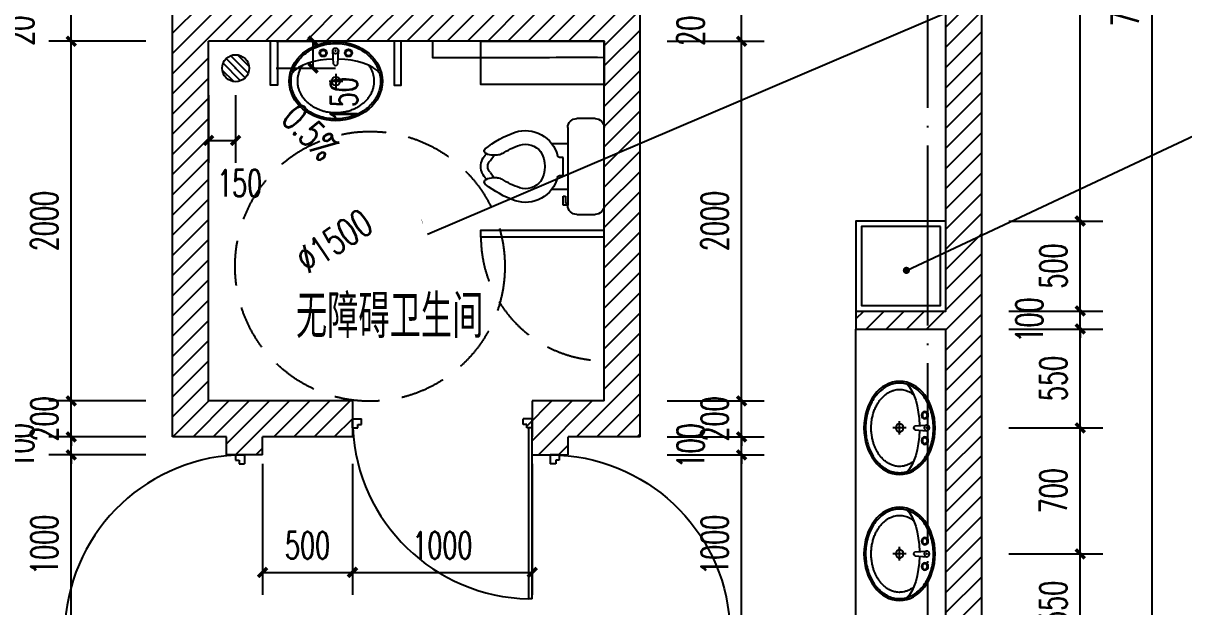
# Model space of a CAD drawing. Extents: x 307762 to 522490, y -326758 to -245675.
# Drawn here: x 342454 to 348908, y -318350 to -315106 of the extents above; entities that cross this region are included whole.
import ezdxf

# ---------------------------------------------------------------- set-up
doc = ezdxf.new("R2010")
doc.units = 0
doc.header["$LTSCALE"] = 1000
doc.header["$MEASUREMENT"] = 0
doc.linetypes.add('DOTE', pattern=[2.42, 2, -0.2, 0.02, -0.2])
doc.linetypes.add('HIDDEN', pattern=[0.375, 0.25, -0.125])
doc.layers.get('0').update_dxf_attribs({"linetype": 'CONTINUOUS'})
doc.layers.get('Defpoints').update_dxf_attribs({"color": 6, "linetype": 'CONTINUOUS'})
for name, color, linetype in [('A-Lvtry', 214, 'CONTINUOUS'), ('A-卫生间', 173, 'CONTINUOUS'), ('A-墙线', 2, 'CONTINUOUS'), ('A-洁具', 204, 'CONTINUOUS'), ('A-门', 167, 'CONTINUOUS'), ('AXIS', 3, 'CONTINUOUS'), ('DIM_IDEN', 3, 'CONTINUOUS'), ('DIM_SYMB', 3, 'CONTINUOUS'), ('DOTE', 1, 'DOTE'), ('PUB_DIM', 3, 'CONTINUOUS'), ('PUB_HATCH', 250, 'CONTINUOUS'), ('PUB_TEXT', 7, 'CONTINUOUS')]:
    doc.layers.add(name, color=color, linetype=linetype)
doc.styles.add('_TCH_DIM', font='SIMPLEX', dxfattribs={"bigfont": 'GBCBIG'})
doc.styles.add('ATT', font='txt')
doc.styles.add('DIM_FONT', font='SIMPLEX.shx', dxfattribs={"width": 0.65})
doc.dimstyles.new('DIMN50', dxfattribs={"dimscale": 0.5, "dimtxt": 300, "dimasz": 100, "dimexe": 250, "dimexo": 300, "dimgap": 150, "dimtad": 1, "dimdec": 0, "dimzin": 0, "dimdsep": 46, "dimtxsty": 'DIM_FONT', "dimblk": 'ARCHTICK', "dimcen": 0.09, "dimclrt": 7, "dimazin": 2, "dimtfac": 1, "dimtdec": 0, "dimtix": 1, "dimtmove": 2, "dimatfit": 3, "dimfxl": 0, "dimtolj": 1, "dimtzin": 0, "dimarcsym": 0})

# ---------------------------------------------------------------- blocks, each defined once
blk = doc.blocks.new('m1000')
at = {"layer": 'A-墙线'}
for p, q in [((0, 0), (0, 200)), ((1000, 0), (1000, 200))]:
    blk.add_line(p, q, dxfattribs=at)
at = {"layer": 'A-门'}
for p, q in [((0, 1100), (0, 100)), ((0, 1100), (20, 1100)), ((20, 1100), (20, 150)), ((0, 150), (30, 150)), ((30, 150), (30, 130)), ((30, 130), (50, 130)), ((50, 130), (50, 100)), ((950, 130), (950, 100)), ((970, 130), (950, 130)), ((970, 150), (970, 130)), ((1000, 150), (970, 150)), ((1000, 150), (1000, 100)), ((0, 100), (50, 100)), ((1000, 100), (950, 100))]:
    blk.add_line(p, q, dxfattribs=at)
blk.add_arc((0, 100), 1000, 2.86598, 88.85401, dxfattribs=at)
blk = doc.blocks.new('15PTOI06')
at = {"color": 0, "linetype": 'ByBlock'}
for p, q in [((2, 10.5), (6, 10.5)), ((0, -8.5), (0, 8.5)), ((8, 8.5), (8, -8.5)), ((11.5, 5), (8, 5)), ((9, 2), (9.765178, 2)), ((9, -2), (9, 2)), ((23.431562, 2.5), (24.727861, 2.5)), ((24.931034, 1.327586), (24.062054, 2.5)), ((9.765178, -2), (9, -2)), ((23.431562, -2.5), (24.690476, -2.5)), ((24.931034, -1.327586), (24.062054, -2.5)), ((11.5, -5), (8, -5)), ((9, -6.5), (8.5, -6.5)), ((8.5, -6.5), (8.5, -8)), ((9, -8.5), (9, -6.5)), ((8.5, -8), (8, -8)), ((8, -8.5), (9, -8.5)), ((6, -10.5), (2, -10.5))]:
    blk.add_line(p, q, dxfattribs=at)
for centre, radius, start, end in [((2, 8.5), 2, 90, 180), ((6, 8.5), 2, 0, 90), ((17.25, 0.65), 7.210062, 71.816347, 166.116636), ((12, -13.75), 22.534695, 51.265418, 70.559965), ((19.118098, 0), 6.118098, 147.797266, 212.202734), ((17.25, 0.65), 4.210062, 71.816347, 142.891702), ((12, -13.75), 19.534695, 57.937508, 70.559965), ((23.431562, 4.5), 2, 237.937508, 270), ((24.727861, 4.5), 2, 270, 314.939898), ((23.166667, 0), 3.833333, 313.602819, 46.397181), ((25.787408, 3.438228), 0.5, 314.939898, 51.265418), ((9.765178, 2.5), 0.5, 270, 346.116636), ((23.666667, 0), 1.833333, 313.602819, 46.397181), ((9.765178, -2.5), 0.5, 13.883364, 90), ((17.25, -0.65), 7.210062, 193.883364, 288.183653), ((23.431562, -4.5), 2, 90, 122.062492), ((24.690476, -4.5), 2, 44.162471, 90), ((17.25, -0.65), 4.210062, 217.108298, 288.183653), ((12, 13.75), 19.534695, 289.440035, 302.062492), ((12, 13.75), 22.534695, 289.440035, 308.665009), ((25.766527, -3.454957), 0.5, 308.665009, 44.162471), ((2, -8.5), 2, 180, 270), ((6, -8.5), 2, 270, 0)]:
    blk.add_arc(centre, radius, start, end, dxfattribs=at)
at = {"color": 0, "linetype": 'ByBlock', "style": 'ATT'}
for tag, p, flags in [('ITEM', (0, -19.5), 3), ('ROOM_NUMBER', (0, -28.5), 1)]:
    blk.add_attdef(tag, p, '', height=6, dxfattribs=dict(at, flags=flags))
blk = doc.blocks.new('$lvtry$00000173')
for p, q in [((-12.3, -126, 0), (-17.3, -51.1, 0)), ((10.3, -126, 0), (14.3, -51.1, 0)), ((0, -178.1, 0), (0, -261.5, 0)), ((-36.7, -219.8, 0), (38.4, -219.8, 0))]:
    blk.add_line(p, q)
for centre, radius in [((-70.6, -62.7, 0), 20.6), ((-70.6, -62.7, 0), 15.6), ((-1.5, -51.1, 0), 15.8), ((70.6, -62.7, 0), 20.6), ((70.6, -62.7, 0), 15.6), ((0, -219.8, 0), 23.4)]:
    blk.add_circle(centre, radius)
blk.add_arc((-1, -117.9, 0), 13.9, 215.48604, 324.51396)
blk.add_ellipse((0, -219.8, 0), major_axis=(-259, 0), ratio=0.848663)
for start_param, end_param in [(4.764585, 5.931457), (3.493317, 4.671733)]:
    blk.add_ellipse((0, -215.6, 0), major_axis=(-259, 0), ratio=0.459125, start_param=start_param, end_param=end_param)
for points, knots in [([(-249, -219.8, 0), (-249, -227.1, 0), (-248.5, -234.4, 0), (-246.1, -253.6, 0), (-243.4, -265.5, 0), (-235.6, -288.7, 0), (-230.5, -300, 0), (-218.1, -321.7, 0), (-210.7, -332.2, 0), (-194, -351.9, 0), (-184.6, -361.1, 0), (-164, -378.1, 0), (-152.8, -385.9, 0), (-129, -399.6, 0), (-116.4, -405.6, 0), (-90.1, -415.8, 0), (-76.4, -419.8, 0), (-48.4, -426, 0), (-34.1, -428, 0), (-5.2, -429.9, 0), (9.3, -429.8, 0), (38.2, -427.5, 0), (52.5, -425.3, 0), (80.3, -418.7, 0), (93.9, -414.5, 0), (120.1, -404, 0), (132.6, -397.8, 0), (156.1, -383.7, 0), (167.1, -375.8, 0), (187.3, -358.5, 0), (196.5, -349.1, 0), (212.9, -329.2, 0), (220, -318.7, 0), (232.1, -296.8, 0), (236.9, -285.4, 0), (244.3, -262.1, 0), (246.8, -250.2, 0), (249.3, -226.3, 0), (249.3, -214.2, 0), (246.9, -190.2, 0), (244.5, -178.3, 0), (237.3, -155, 0), (232.4, -143.7, 0), (220.5, -121.7, 0), (213.4, -111.1, 0), (197.2, -91.2, 0), (188, -81.8, 0), (167.9, -64.4, 0), (156.9, -56.5, 0), (133.4, -42.3, 0), (121, -36, 0), (94.9, -25.5, 0), (81.3, -21.1, 0), (53.5, -14.5, 0), (39.2, -12.3, 0), (10.4, -9.8, 0), (-4.1, -9.7, 0), (-33, -11.5, 0), (-47.3, -13.5, 0), (-75.4, -19.5, 0), (-89.1, -23.5, 0), (-115.5, -33.5, 0), (-128.1, -39.5, 0), (-152, -53.2, 0), (-163.2, -60.9, 0), (-183.9, -77.9, 0), (-193.3, -87.1, 0), (-210.2, -106.7, 0), (-217.6, -117.1, 0), (-230.1, -138.8, 0), (-235.3, -150.1, 0), (-243.2, -173.2, 0), (-246, -185.1, 0), (-248.5, -204.6, 0), (-249, -212.2, 0), (-249, -219.8, 0)], [0, 0, 0, 0, 0.105369, 0.105369, 0.278747, 0.278747, 0.452125, 0.452125, 0.625504, 0.625504, 0.798882, 0.798882, 0.97226, 0.97226, 1.145639, 1.145639, 1.319017, 1.319017, 1.492395, 1.492395, 1.665774, 1.665774, 1.839152, 1.839152, 2.01253, 2.01253, 2.185909, 2.185909, 2.359287, 2.359287, 2.532665, 2.532665, 2.706044, 2.706044, 2.879422, 2.879422, 3.0528, 3.0528, 3.226179, 3.226179, 3.399557, 3.399557, 3.572935, 3.572935, 3.746313, 3.746313, 3.919692, 3.919692, 4.09307, 4.09307, 4.266448, 4.266448, 4.439827, 4.439827, 4.613205, 4.613205, 4.786583, 4.786583, 4.959962, 4.959962, 5.13334, 5.13334, 5.306718, 5.306718, 5.480097, 5.480097, 5.653475, 5.653475, 5.826853, 5.826853, 6.000232, 6.000232, 6.17361, 6.17361, 6.283185, 6.283185, 6.283185, 6.283185]), ([(-185.1, -132.4, 0), (-186.6, -134.4, 0), (-187.9, -136.4, 0), (-193, -144.3, 0), (-196.4, -150.3, 0), (-202.3, -162.5, 0), (-204.8, -168.8, 0), (-208.9, -181.4, 0), (-210.5, -187.7, 0), (-212.8, -200.3, 0), (-213.5, -206.5, 0), (-213.9, -215.1, 0), (-214, -217.4, 0), (-214, -219.8, 0), (-214, -226.3, 0), (-213.6, -232.8, 0), (-211.6, -247, 0), (-209.9, -254.8, 0), (-205.9, -267.5, 0), (-204, -272.6, 0), (-199.8, -282.5, 0), (-197.3, -287.4, 0), (-191, -298.7, 0), (-186.9, -305, 0), (-177.6, -317.3, 0), (-172.5, -323.2, 0), (-162.5, -333.4, 0), (-157.7, -337.8, 0), (-145, -348.4, 0), (-136.7, -354.4, 0), (-122.8, -362.9, 0), (-117.5, -365.8, 0), (-106.7, -371.3, 0), (-101.1, -373.8, 0), (-89.4, -378.6, 0), (-83.2, -380.9, 0), (-70.6, -384.8, 0), (-64.2, -386.6, 0), (-49, -390.1, 0), (-40.1, -391.6, 0), (-22.2, -393.8, 0), (-13.2, -394.4, 0), (4.9, -394.7, 0), (14, -394.4, 0), (32, -392.8, 0), (40.9, -391.5, 0), (57.8, -388.2, 0), (65.8, -386.2, 0), (81.5, -381.5, 0), (89.1, -378.8, 0), (103.9, -372.6, 0), (111.1, -369.2, 0), (125, -361.7, 0), (131.6, -357.6, 0), (144.3, -348.8, 0), (150.3, -344.1, 0), (161.6, -334.3, 0), (166.9, -329.2, 0), (176.7, -318.4, 0), (181.2, -312.7, 0), (188.8, -302, 0), (191.9, -297, 0), (198.7, -284.9, 0), (202.1, -277.6, 0), (206.9, -264.6, 0), (208.7, -258.9, 0), (211.4, -247.4, 0), (212.4, -241.6, 0), (214, -228, 0), (214.2, -220.1, 0), (213.5, -206.6, 0), (212.9, -201, 0), (210.9, -189.9, 0), (209.6, -184.3, 0), (204.7, -167.8, 0), (200.1, -156.9, 0), (191.4, -141.7, 0), (188.4, -137, 0), (185.1, -132.4, 0)], [5.740897, 5.740897, 5.740897, 5.740897, 5.780874, 5.780874, 5.896829, 5.896829, 6.012784, 6.012784, 6.128739, 6.128739, 6.240697, 6.240697, 6.283185, 6.283185, 6.283185, 6.399826, 6.399826, 6.5409, 6.5409, 6.634, 6.634, 6.7271, 6.7271, 6.852188, 6.852188, 6.977276, 6.977276, 7.077377, 7.077377, 7.229977, 7.229977, 7.317389, 7.317389, 7.404801, 7.404801, 7.497094, 7.497094, 7.589386, 7.589386, 7.712334, 7.712334, 7.835281, 7.835281, 7.958228, 7.958228, 8.081175, 8.081175, 8.194983, 8.194983, 8.30879, 8.30879, 8.422598, 8.422598, 8.537599, 8.537599, 8.6526, 8.6526, 8.767602, 8.767602, 8.884432, 8.884432, 8.982435, 8.982435, 9.119467, 9.119467, 9.224191, 9.224191, 9.328914, 9.328914, 9.470087, 9.470087, 9.571187, 9.571187, 9.672288, 9.672288, 9.874489, 9.874489, 9.967059, 9.967059, 9.967059, 9.967059])]:
    blk.add_open_spline(points, degree=3, knots=knots)
blk.add_point((-1.5, -51.1, 0))
blk = doc.blocks.new('手盆')
at = {"layer": 'A-卫生间'}
for p, q in [((113.4, 11.8), (46, 15.8)), ((160.3, 0), (235.3, 0)), ((197.8, -36.7), (197.8, 38.4)), ((113.4, -10.8), (46, -15.8))]:
    blk.add_line(p, q, dxfattribs=at)
for centre, major_axis, ratio, start_param, end_param in [((197.8, 0), (0, 259), 0.763797, 3.141593, 9.424778), ((194, 0), (0, 259), 0.413212, 0.351725, 1.519021), ((106.1, 0.5), (0, 13.9), 0.9, 3.760941, 5.663837), ((194, 0), (0, 259), 0.413212, 1.620217, 2.789865)]:
    blk.add_ellipse(centre, major_axis=major_axis, ratio=ratio, start_param=start_param, end_param=end_param, dxfattribs=at)
for centre, major_axis in [((56.4, 70.6), (0, 20.6)), ((56.4, 70.6), (0, 15.6)), ((46, 0), (0, 15.8)), ((197.8, 0), (0, 23.4)), ((56.4, -70.6), (0, 20.6)), ((56.4, -70.6), (0, 15.6))]:
    blk.add_ellipse(centre, major_axis=major_axis, ratio=0.9, dxfattribs=at)
for points, knots in [([(197.8, -249), (204.4, -249), (211, -248.5), (228.3, -246.1), (239, -243.4), (259.8, -235.6), (270, -230.5), (289.6, -218.1), (299, -210.7), (316.7, -194), (325, -184.6), (340.3, -164), (347.3, -152.8), (359.7, -129), (365.1, -116.4), (374.2, -90.1), (377.9, -76.4), (383.4, -48.4), (385.2, -34.1), (386.9, -5.2), (386.8, 9.3), (384.7, 38.2), (382.7, 52.5), (376.9, 80.3), (373, 93.9), (363.6, 120.1), (358, 132.6), (345.3, 156.1), (338.2, 167.1), (322.7, 187.3), (314.2, 196.5), (296.3, 212.9), (286.8, 220), (267.1, 232.1), (256.9, 236.9), (235.9, 244.3), (225.2, 246.8), (203.6, 249.3), (192.8, 249.3), (171.2, 246.9), (160.5, 244.5), (139.5, 237.3), (129.3, 232.4), (109.5, 220.5), (100, 213.4), (82.1, 197.2), (73.6, 188), (58, 167.9), (50.8, 156.9), (38.1, 133.4), (32.4, 121), (22.9, 94.9), (19, 81.3), (13.1, 53.5), (11, 39.2), (8.8, 10.4), (8.7, -4.1), (10.3, -33), (12.1, -47.3), (17.5, -75.4), (21.2, -89.1), (30.2, -115.5), (35.6, -128.1), (47.9, -152), (54.8, -163.2), (70.1, -183.9), (78.4, -193.3), (96, -210.2), (105.4, -217.6), (124.9, -230.1), (135.1, -235.3), (155.9, -243.2), (166.6, -246), (184.1, -248.5), (191, -249), (197.8, -249)], [0, 0, 0, 0, 0.105369, 0.105369, 0.278747, 0.278747, 0.452125, 0.452125, 0.625504, 0.625504, 0.798882, 0.798882, 0.97226, 0.97226, 1.145639, 1.145639, 1.319017, 1.319017, 1.492395, 1.492395, 1.665774, 1.665774, 1.839152, 1.839152, 2.01253, 2.01253, 2.185909, 2.185909, 2.359287, 2.359287, 2.532665, 2.532665, 2.706044, 2.706044, 2.879422, 2.879422, 3.0528, 3.0528, 3.226179, 3.226179, 3.399557, 3.399557, 3.572935, 3.572935, 3.746313, 3.746313, 3.919692, 3.919692, 4.09307, 4.09307, 4.266448, 4.266448, 4.439827, 4.439827, 4.613205, 4.613205, 4.786583, 4.786583, 4.959962, 4.959962, 5.13334, 5.13334, 5.306718, 5.306718, 5.480097, 5.480097, 5.653475, 5.653475, 5.826853, 5.826853, 6.000232, 6.000232, 6.17361, 6.17361, 6.283185, 6.283185, 6.283185, 6.283185]), ([(119.2, -185.1), (121, -186.6), (122.8, -187.9), (129.9, -193), (135.3, -196.4), (146.3, -202.3), (151.9, -204.8), (163.2, -208.9), (168.9, -210.5), (180.3, -212.8), (185.8, -213.5), (193.6, -213.9), (195.7, -214), (197.8, -214), (203.7, -214), (209.5, -213.6), (222.3, -211.6), (229.3, -209.9), (240.8, -205.9), (245.3, -204), (254.2, -199.8), (258.6, -197.3), (268.8, -191), (274.5, -186.9), (285.6, -177.6), (290.9, -172.5), (300.1, -162.5), (304.1, -157.7), (313.6, -145), (318.9, -136.7), (326.6, -122.8), (329.2, -117.5), (334.1, -106.7), (336.4, -101.1), (340.8, -89.4), (342.8, -83.2), (346.4, -70.6), (347.9, -64.2), (351.1, -49), (352.5, -40.1), (354.4, -22.2), (355, -13.2), (355.2, 4.9), (355, 14), (353.5, 32), (352.4, 40.9), (349.4, 57.8), (347.6, 65.8), (343.4, 81.5), (340.9, 89.1), (335.4, 103.9), (332.3, 111.1), (325.5, 125), (321.8, 131.6), (313.9, 144.3), (309.7, 150.3), (300.9, 161.6), (296.2, 166.9), (286.5, 176.7), (281.4, 181.2), (271.8, 188.8), (267.3, 191.9), (256.4, 198.7), (249.8, 202.1), (238.1, 206.9), (233, 208.7), (222.6, 211.4), (217.4, 212.4), (205.2, 214), (198.1, 214.2), (186, 213.5), (180.9, 212.9), (170.9, 210.9), (165.9, 209.6), (151, 204.7), (141.3, 200.1), (127.5, 191.4), (123.3, 188.4), (119.2, 185.1)], [5.740897, 5.740897, 5.740897, 5.740897, 5.780874, 5.780874, 5.896829, 5.896829, 6.012784, 6.012784, 6.128739, 6.128739, 6.240697, 6.240697, 6.283185, 6.283185, 6.283185, 6.399826, 6.399826, 6.5409, 6.5409, 6.634, 6.634, 6.7271, 6.7271, 6.852188, 6.852188, 6.977276, 6.977276, 7.077377, 7.077377, 7.229977, 7.229977, 7.317389, 7.317389, 7.404801, 7.404801, 7.497094, 7.497094, 7.589386, 7.589386, 7.712334, 7.712334, 7.835281, 7.835281, 7.958228, 7.958228, 8.081175, 8.081175, 8.194983, 8.194983, 8.30879, 8.30879, 8.422598, 8.422598, 8.537599, 8.537599, 8.6526, 8.6526, 8.767602, 8.767602, 8.884432, 8.884432, 8.982435, 8.982435, 9.119467, 9.119467, 9.224191, 9.224191, 9.328914, 9.328914, 9.470087, 9.470087, 9.571187, 9.571187, 9.672288, 9.672288, 9.874489, 9.874489, 9.967059, 9.967059, 9.967059, 9.967059])]:
    blk.add_open_spline(points, degree=3, knots=knots, dxfattribs=at)
blk.add_point((46, 0), dxfattribs=at)
blk = doc.blocks.new('_ArchTick')
at = {"color": 0, "linetype": 'ByBlock', "const_width": 0.4}
blk.add_lwpolyline([(-0.5, -0.5), (0.5, 0.5)], dxfattribs=at)
blk = doc.blocks.new('*D271')
at = {"layer": 'Defpoints', "color": 0}
for p in [(344285, -317405.9), (345285, -317405.9), (345285, -318158.9)]:
    blk.add_point(p, dxfattribs=at)
at = {"layer": 'PUB_DIM', "color": 0, "lineweight": -2}
for p, q in [((344285, -317555.9), (344285, -318283.9)), ((345285, -317555.9), (345285, -318283.9)), ((344285, -318158.9), (345285, -318158.9))]:
    blk.add_line(p, q, dxfattribs=at)
at = {"layer": 'PUB_DIM', "color": 0, "lineweight": -2, "xscale": 50, "yscale": 50, "zscale": 50, "rotation": 180}
blk.add_blockref('_ArchTick', (344285, -318158.9), dxfattribs=at)
at = {"layer": 'PUB_DIM', "color": 0, "lineweight": -2, "xscale": 50, "yscale": 50, "zscale": 50}
blk.add_blockref('_ArchTick', (345285, -318158.9), dxfattribs=at)
at = {"layer": 'PUB_DIM', "color": 7, "insert": (344785, -318008.9), "char_height": 150, "attachment_point": 5, "style": 'DIM_FONT'}
blk.add_mtext('\\A1;1000', dxfattribs=at)
blk = doc.blocks.new('*D272')
at = {"layer": 'Defpoints', "color": 0}
for p in [(343785, -317405.9), (344285, -317405.9), (344285, -318158.9)]:
    blk.add_point(p, dxfattribs=at)
at = {"layer": 'PUB_DIM', "color": 0, "lineweight": -2}
for p, q in [((343785, -317555.9), (343785, -318283.9)), ((344285, -317555.9), (344285, -318283.9)), ((343785, -318158.9), (344285, -318158.9))]:
    blk.add_line(p, q, dxfattribs=at)
at = {"layer": 'PUB_DIM', "color": 0, "lineweight": -2, "xscale": 50, "yscale": 50, "zscale": 50, "rotation": 180}
blk.add_blockref('_ArchTick', (343785, -318158.9), dxfattribs=at)
at = {"layer": 'PUB_DIM', "color": 0, "lineweight": -2, "xscale": 50, "yscale": 50, "zscale": 50}
blk.add_blockref('_ArchTick', (344285, -318158.9), dxfattribs=at)
at = {"layer": 'PUB_DIM', "color": 7, "insert": (344035, -318008.9), "char_height": 150, "attachment_point": 5, "style": 'DIM_FONT'}
blk.add_mtext('\\A1;500', dxfattribs=at)
blk = doc.blocks.new('*D317')
at = {"layer": 'Defpoints', "color": 0}
for p in [(343485, -315355.9), (343635, -315355.9), (343635, -315757.4)]:
    blk.add_point(p, dxfattribs=at)
at = {"layer": 'PUB_DIM', "color": 0, "lineweight": -2}
for p, q in [((343485, -315505.9), (343485, -315882.4)), ((343635, -315505.9), (343635, -315882.4)), ((343485, -315757.4), (343635, -315757.4))]:
    blk.add_line(p, q, dxfattribs=at)
at = {"layer": 'PUB_DIM', "color": 0, "lineweight": -2, "xscale": 50, "yscale": 50, "zscale": 50, "rotation": 180}
blk.add_blockref('_ArchTick', (343485, -315757.4), dxfattribs=at)
at = {"layer": 'PUB_DIM', "color": 0, "lineweight": -2, "xscale": 50, "yscale": 50, "zscale": 50}
blk.add_blockref('_ArchTick', (343635, -315757.4), dxfattribs=at)
at = {"layer": 'PUB_DIM', "color": 7, "insert": (343657.4, -315995.1), "char_height": 150, "attachment_point": 5, "style": 'DIM_FONT'}
blk.add_mtext('\\A1;150', dxfattribs=at)
blk = doc.blocks.new('*D318')
at = {"layer": 'Defpoints', "color": 0}
for p in [(343710, -315205.9), (344065.9, -315205.9), (343710, -315355.9)]:
    blk.add_point(p, dxfattribs=at)
at = {"layer": 'PUB_DIM', "color": 0, "lineweight": -2}
for p, q in [((343860, -315205.9), (344190.9, -315205.9)), ((344065.9, -315355.9), (344065.9, -315205.9)), ((343860, -315355.9), (344190.9, -315355.9))]:
    blk.add_line(p, q, dxfattribs=at)
at = {"layer": 'PUB_DIM', "color": 0, "lineweight": -2, "xscale": 50, "yscale": 50, "zscale": 50}
for p, rotation in [((344065.9, -315205.9), 90), ((344065.9, -315355.9), 270)]:
    blk.add_blockref('_ArchTick', p, dxfattribs=dict(at, rotation=rotation))
at = {"layer": 'PUB_DIM', "color": 7, "insert": (344238.4, -315530.9), "char_height": 150, "attachment_point": 5, "rotation": 90, "style": 'DIM_FONT'}
blk.add_mtext('\\A1;150', dxfattribs=at)
blk = doc.blocks.new('*D327')
at = {"layer": 'AXIS', "color": 0, "lineweight": -2}
for p, q in [((347935, -311805.9), (348457.2, -311805.9)), ((348332.2, -316205.9), (348332.2, -311805.9)), ((347935, -316205.9), (348457.2, -316205.9))]:
    blk.add_line(p, q, dxfattribs=at)
at = {"layer": 'Defpoints', "color": 0}
for p in [(347785, -311805.9), (348332.2, -311805.9), (347785, -316205.9)]:
    blk.add_point(p, dxfattribs=at)
at = {"layer": 'AXIS', "color": 0, "lineweight": -2, "xscale": 50, "yscale": 50, "zscale": 50}
for p, rotation in [((348332.2, -311805.9), 90), ((348332.2, -316205.9), 270)]:
    blk.add_blockref('_ArchTick', p, dxfattribs=dict(at, rotation=rotation))
at = {"layer": 'AXIS', "color": 7, "insert": (348182.2, -314005.9), "char_height": 150, "attachment_point": 5, "rotation": 90, "style": 'DIM_FONT'}
blk.add_mtext('\\A1;4400', dxfattribs=at)
blk = doc.blocks.new('*D328')
at = {"layer": 'AXIS', "color": 0, "lineweight": -2}
for p, q in [((347935, -316205.9), (348457.2, -316205.9)), ((348332.2, -316705.9), (348332.2, -316205.9)), ((347935, -316705.9), (348457.2, -316705.9))]:
    blk.add_line(p, q, dxfattribs=at)
at = {"layer": 'Defpoints', "color": 0}
for p in [(347785, -316205.9), (348332.2, -316205.9), (347785, -316705.9)]:
    blk.add_point(p, dxfattribs=at)
at = {"layer": 'AXIS', "color": 0, "lineweight": -2, "xscale": 50, "yscale": 50, "zscale": 50}
for p, rotation in [((348332.2, -316205.9), 90), ((348332.2, -316705.9), 270)]:
    blk.add_blockref('_ArchTick', p, dxfattribs=dict(at, rotation=rotation))
at = {"layer": 'AXIS', "color": 7, "insert": (348182.2, -316455.9), "char_height": 150, "attachment_point": 5, "rotation": 90, "style": 'DIM_FONT'}
blk.add_mtext('\\A1;500', dxfattribs=at)
blk = doc.blocks.new('*D329')
at = {"layer": 'AXIS', "color": 0, "lineweight": -2}
for p, q in [((348332.2, -316705.9), (348332.2, -316655.9)), ((347935, -316705.9), (348457.2, -316705.9)), ((348332.2, -316805.9), (348332.2, -316705.9)), ((347935, -316805.9), (348457.2, -316805.9)), ((348332.2, -316805.9), (348332.2, -316855.9))]:
    blk.add_line(p, q, dxfattribs=at)
at = {"layer": 'Defpoints', "color": 0}
for p in [(347785, -316705.9), (348332.2, -316705.9), (347785, -316805.9)]:
    blk.add_point(p, dxfattribs=at)
at = {"layer": 'AXIS', "color": 0, "lineweight": -2, "xscale": 50, "yscale": 50, "zscale": 50}
for p, rotation in [((348332.2, -316705.9), 270), ((348332.2, -316805.9), 90)]:
    blk.add_blockref('_ArchTick', p, dxfattribs=dict(at, rotation=rotation))
at = {"layer": 'AXIS', "color": 7, "insert": (348048.4, -316755.9), "char_height": 150, "attachment_point": 5, "rotation": 90, "style": 'DIM_FONT'}
blk.add_mtext('\\A1;100', dxfattribs=at)
blk = doc.blocks.new('*D330')
at = {"layer": 'AXIS', "color": 0, "lineweight": -2}
for p, q in [((347935, -316805.9), (348457.2, -316805.9)), ((348332.2, -317355.9), (348332.2, -316805.9)), ((347935, -317355.9), (348457.2, -317355.9))]:
    blk.add_line(p, q, dxfattribs=at)
at = {"layer": 'Defpoints', "color": 0}
for p in [(347785, -316805.9), (348332.2, -316805.9), (347785, -317355.9)]:
    blk.add_point(p, dxfattribs=at)
at = {"layer": 'AXIS', "color": 0, "lineweight": -2, "xscale": 50, "yscale": 50, "zscale": 50}
for p, rotation in [((348332.2, -316805.9), 90), ((348332.2, -317355.9), 270)]:
    blk.add_blockref('_ArchTick', p, dxfattribs=dict(at, rotation=rotation))
at = {"layer": 'AXIS', "color": 7, "insert": (348182.2, -317080.9), "char_height": 150, "attachment_point": 5, "rotation": 90, "style": 'DIM_FONT'}
blk.add_mtext('\\A1;550', dxfattribs=at)
blk = doc.blocks.new('*D331')
at = {"layer": 'AXIS', "color": 0, "lineweight": -2}
for p, q in [((347935, -317355.9), (348457.2, -317355.9)), ((348332.2, -318055.9), (348332.2, -317355.9)), ((347935, -318055.9), (348457.2, -318055.9))]:
    blk.add_line(p, q, dxfattribs=at)
at = {"layer": 'Defpoints', "color": 0}
for p in [(347785, -317355.9), (348332.2, -317355.9), (347785, -318055.9)]:
    blk.add_point(p, dxfattribs=at)
at = {"layer": 'AXIS', "color": 0, "lineweight": -2, "xscale": 50, "yscale": 50, "zscale": 50}
for p, rotation in [((348332.2, -317355.9), 90), ((348332.2, -318055.9), 270)]:
    blk.add_blockref('_ArchTick', p, dxfattribs=dict(at, rotation=rotation))
at = {"layer": 'AXIS', "color": 7, "insert": (348182.2, -317705.9), "char_height": 150, "attachment_point": 5, "rotation": 90, "style": 'DIM_FONT'}
blk.add_mtext('\\A1;700', dxfattribs=at)
blk = doc.blocks.new('*D332')
at = {"layer": 'AXIS', "color": 0, "lineweight": -2}
for p, q in [((347935, -318055.9), (348457.2, -318055.9)), ((348332.2, -318605.9), (348332.2, -318055.9)), ((347935, -318605.9), (348457.2, -318605.9))]:
    blk.add_line(p, q, dxfattribs=at)
at = {"layer": 'Defpoints', "color": 0}
for p in [(347785, -318055.9), (348332.2, -318055.9), (347785, -318605.9)]:
    blk.add_point(p, dxfattribs=at)
at = {"layer": 'AXIS', "color": 0, "lineweight": -2, "xscale": 50, "yscale": 50, "zscale": 50}
for p, rotation in [((348332.2, -318055.9), 90), ((348332.2, -318605.9), 270)]:
    blk.add_blockref('_ArchTick', p, dxfattribs=dict(at, rotation=rotation))
at = {"layer": 'AXIS', "color": 7, "insert": (348182.2, -318330.9), "char_height": 150, "attachment_point": 5, "rotation": 90, "style": 'DIM_FONT'}
blk.add_mtext('\\A1;550', dxfattribs=at)
blk = doc.blocks.new('*D337')
at = {"layer": 'Defpoints', "color": 0}
for p in [(345885, -317505.9), (346448.6, -317505.9), (345885, -318505.9)]:
    blk.add_point(p, dxfattribs=at)
at = {"layer": 'PUB_DIM', "color": 0, "lineweight": -2}
for p, q in [((346035, -317505.9), (346573.6, -317505.9)), ((346448.6, -318505.9), (346448.6, -317505.9)), ((346035, -318505.9), (346573.6, -318505.9))]:
    blk.add_line(p, q, dxfattribs=at)
at = {"layer": 'PUB_DIM', "color": 0, "lineweight": -2, "xscale": 50, "yscale": 50, "zscale": 50}
for p, rotation in [((346448.6, -317505.9), 90), ((346448.6, -318505.9), 270)]:
    blk.add_blockref('_ArchTick', p, dxfattribs=dict(at, rotation=rotation))
at = {"layer": 'PUB_DIM', "color": 7, "insert": (346298.6, -318005.9), "char_height": 150, "attachment_point": 5, "rotation": 90, "style": 'DIM_FONT'}
blk.add_mtext('\\A1;1000', dxfattribs=at)
blk = doc.blocks.new('*D338')
at = {"layer": 'Defpoints', "color": 0}
for p in [(345885, -317405.9), (346448.6, -317405.9), (345885, -317505.9)]:
    blk.add_point(p, dxfattribs=at)
at = {"layer": 'PUB_DIM', "color": 0, "lineweight": -2}
for p, q in [((346035, -317405.9), (346573.6, -317405.9)), ((346448.6, -317405.9), (346448.6, -317355.9)), ((346448.6, -317505.9), (346448.6, -317405.9)), ((346035, -317505.9), (346573.6, -317505.9)), ((346448.6, -317505.9), (346448.6, -317555.9))]:
    blk.add_line(p, q, dxfattribs=at)
at = {"layer": 'PUB_DIM', "color": 0, "lineweight": -2, "xscale": 50, "yscale": 50, "zscale": 50}
for p, rotation in [((346448.6, -317405.9), 270), ((346448.6, -317505.9), 90)]:
    blk.add_blockref('_ArchTick', p, dxfattribs=dict(at, rotation=rotation))
at = {"layer": 'PUB_DIM', "color": 7, "insert": (346164.9, -317455.9), "char_height": 150, "attachment_point": 5, "rotation": 90, "style": 'DIM_FONT'}
blk.add_mtext('\\A1;100', dxfattribs=at)
blk = doc.blocks.new('*D339')
at = {"layer": 'Defpoints', "color": 0}
for p in [(345885, -317205.9), (346448.6, -317205.9), (345885, -317405.9)]:
    blk.add_point(p, dxfattribs=at)
at = {"layer": 'PUB_DIM', "color": 0, "lineweight": -2}
for p, q in [((346448.6, -317205.9), (346448.6, -317155.9)), ((346035, -317205.9), (346573.6, -317205.9)), ((346448.6, -317405.9), (346448.6, -317205.9)), ((346035, -317405.9), (346573.6, -317405.9)), ((346448.6, -317405.9), (346448.6, -317455.9))]:
    blk.add_line(p, q, dxfattribs=at)
at = {"layer": 'PUB_DIM', "color": 0, "lineweight": -2, "xscale": 50, "yscale": 50, "zscale": 50}
for p, rotation in [((346448.6, -317205.9), 270), ((346448.6, -317405.9), 90)]:
    blk.add_blockref('_ArchTick', p, dxfattribs=dict(at, rotation=rotation))
at = {"layer": 'PUB_DIM', "color": 7, "insert": (346298.6, -317305.9), "char_height": 150, "attachment_point": 5, "rotation": 90, "style": 'DIM_FONT'}
blk.add_mtext('\\A1;200', dxfattribs=at)
blk = doc.blocks.new('*D340')
at = {"layer": 'Defpoints', "color": 0}
for p in [(345885, -315205.9), (346448.6, -315205.9), (345885, -317205.9)]:
    blk.add_point(p, dxfattribs=at)
at = {"layer": 'PUB_DIM', "color": 0, "lineweight": -2}
for p, q in [((346035, -315205.9), (346573.6, -315205.9)), ((346448.6, -317205.9), (346448.6, -315205.9)), ((346035, -317205.9), (346573.6, -317205.9))]:
    blk.add_line(p, q, dxfattribs=at)
at = {"layer": 'PUB_DIM', "color": 0, "lineweight": -2, "xscale": 50, "yscale": 50, "zscale": 50}
for p, rotation in [((346448.6, -315205.9), 90), ((346448.6, -317205.9), 270)]:
    blk.add_blockref('_ArchTick', p, dxfattribs=dict(at, rotation=rotation))
at = {"layer": 'PUB_DIM', "color": 7, "insert": (346298.6, -316205.9), "char_height": 150, "attachment_point": 5, "rotation": 90, "style": 'DIM_FONT'}
blk.add_mtext('\\A1;2000', dxfattribs=at)
blk = doc.blocks.new('*D341')
at = {"layer": 'Defpoints', "color": 0}
for p in [(345885, -315005.9), (346448.6, -315005.9), (345885, -315205.9)]:
    blk.add_point(p, dxfattribs=at)
at = {"layer": 'PUB_DIM', "color": 0, "lineweight": -2}
for p, q in [((346035, -315005.9), (346573.6, -315005.9)), ((346448.6, -315205.9), (346448.6, -315005.9)), ((346035, -315205.9), (346573.6, -315205.9))]:
    blk.add_line(p, q, dxfattribs=at)
at = {"layer": 'PUB_DIM', "color": 0, "lineweight": -2, "xscale": 50, "yscale": 50, "zscale": 50}
for p, rotation in [((346448.6, -315005.9), 90), ((346448.6, -315205.9), 270)]:
    blk.add_blockref('_ArchTick', p, dxfattribs=dict(at, rotation=rotation))
at = {"layer": 'PUB_DIM', "color": 7, "insert": (346164.9, -315105.9), "char_height": 150, "attachment_point": 5, "rotation": 90, "style": 'DIM_FONT'}
blk.add_mtext('\\A1;200', dxfattribs=at)
blk = doc.blocks.new('*D416')
at = {"layer": 'Defpoints', "color": 0}
for p in [(342721.3, -317505.9), (343285, -317505.9), (343285, -318505.9)]:
    blk.add_point(p, dxfattribs=at)
at = {"layer": 'PUB_DIM', "color": 0, "lineweight": -2}
for p, q in [((343135, -317505.9), (342596.3, -317505.9)), ((342721.3, -318505.9), (342721.3, -317505.9)), ((343135, -318505.9), (342596.3, -318505.9))]:
    blk.add_line(p, q, dxfattribs=at)
at = {"layer": 'PUB_DIM', "color": 0, "lineweight": -2, "xscale": 50, "yscale": 50, "zscale": 50}
for p, rotation in [((342721.3, -317505.9), 90), ((342721.3, -318505.9), 270)]:
    blk.add_blockref('_ArchTick', p, dxfattribs=dict(at, rotation=rotation))
at = {"layer": 'PUB_DIM', "color": 7, "insert": (342571.3, -318005.9), "char_height": 150, "attachment_point": 5, "rotation": 90, "style": 'DIM_FONT'}
blk.add_mtext('\\A1;1000', dxfattribs=at)
blk = doc.blocks.new('*D417')
at = {"layer": 'Defpoints', "color": 0}
for p in [(342721.3, -317405.9), (343285, -317405.9), (343285, -317505.9)]:
    blk.add_point(p, dxfattribs=at)
at = {"layer": 'PUB_DIM', "color": 0, "lineweight": -2}
for p, q in [((343135, -317405.9), (342596.3, -317405.9)), ((342721.3, -317405.9), (342721.3, -317355.9)), ((342721.3, -317505.9), (342721.3, -317405.9)), ((343135, -317505.9), (342596.3, -317505.9)), ((342721.3, -317505.9), (342721.3, -317555.9))]:
    blk.add_line(p, q, dxfattribs=at)
at = {"layer": 'PUB_DIM', "color": 0, "lineweight": -2, "xscale": 50, "yscale": 50, "zscale": 50}
for p, rotation in [((342721.3, -317405.9), 270), ((342721.3, -317505.9), 90)]:
    blk.add_blockref('_ArchTick', p, dxfattribs=dict(at, rotation=rotation))
at = {"layer": 'PUB_DIM', "color": 7, "insert": (342437.6, -317455.9), "char_height": 150, "attachment_point": 5, "rotation": 90, "style": 'DIM_FONT'}
blk.add_mtext('\\A1;100', dxfattribs=at)
blk = doc.blocks.new('*D418')
at = {"layer": 'Defpoints', "color": 0}
for p in [(342721.3, -317205.9), (343285, -317205.9), (343285, -317405.9)]:
    blk.add_point(p, dxfattribs=at)
at = {"layer": 'PUB_DIM', "color": 0, "lineweight": -2}
for p, q in [((342721.3, -317205.9), (342721.3, -317155.9)), ((343135, -317205.9), (342596.3, -317205.9)), ((342721.3, -317405.9), (342721.3, -317205.9)), ((343135, -317405.9), (342596.3, -317405.9)), ((342721.3, -317405.9), (342721.3, -317455.9))]:
    blk.add_line(p, q, dxfattribs=at)
at = {"layer": 'PUB_DIM', "color": 0, "lineweight": -2, "xscale": 50, "yscale": 50, "zscale": 50}
for p, rotation in [((342721.3, -317205.9), 270), ((342721.3, -317405.9), 90)]:
    blk.add_blockref('_ArchTick', p, dxfattribs=dict(at, rotation=rotation))
at = {"layer": 'PUB_DIM', "color": 7, "insert": (342571.3, -317305.9), "char_height": 150, "attachment_point": 5, "rotation": 90, "style": 'DIM_FONT'}
blk.add_mtext('\\A1;200', dxfattribs=at)
blk = doc.blocks.new('*D419')
at = {"layer": 'Defpoints', "color": 0}
for p in [(342721.3, -315205.9), (343285, -315205.9), (343285, -317205.9)]:
    blk.add_point(p, dxfattribs=at)
at = {"layer": 'PUB_DIM', "color": 0, "lineweight": -2}
for p, q in [((343135, -315205.9), (342596.3, -315205.9)), ((342721.3, -317205.9), (342721.3, -315205.9)), ((343135, -317205.9), (342596.3, -317205.9))]:
    blk.add_line(p, q, dxfattribs=at)
at = {"layer": 'PUB_DIM', "color": 0, "lineweight": -2, "xscale": 50, "yscale": 50, "zscale": 50}
for p, rotation in [((342721.3, -315205.9), 90), ((342721.3, -317205.9), 270)]:
    blk.add_blockref('_ArchTick', p, dxfattribs=dict(at, rotation=rotation))
at = {"layer": 'PUB_DIM', "color": 7, "insert": (342571.3, -316205.9), "char_height": 150, "attachment_point": 5, "rotation": 90, "style": 'DIM_FONT'}
blk.add_mtext('\\A1;2000', dxfattribs=at)
blk = doc.blocks.new('*D420')
at = {"layer": 'Defpoints', "color": 0}
for p in [(342721.3, -315005.9), (343285, -315005.9), (343285, -315205.9)]:
    blk.add_point(p, dxfattribs=at)
at = {"layer": 'PUB_DIM', "color": 0, "lineweight": -2}
for p, q in [((343135, -315005.9), (342596.3, -315005.9)), ((342721.3, -315205.9), (342721.3, -315005.9)), ((343135, -315205.9), (342596.3, -315205.9))]:
    blk.add_line(p, q, dxfattribs=at)
at = {"layer": 'PUB_DIM', "color": 0, "lineweight": -2, "xscale": 50, "yscale": 50, "zscale": 50}
for p, rotation in [((342721.3, -315005.9), 90), ((342721.3, -315205.9), 270)]:
    blk.add_blockref('_ArchTick', p, dxfattribs=dict(at, rotation=rotation))
at = {"layer": 'PUB_DIM', "color": 7, "insert": (342437.6, -315105.9), "char_height": 150, "attachment_point": 5, "rotation": 90, "style": 'DIM_FONT'}
blk.add_mtext('\\A1;200', dxfattribs=at)
blk = doc.blocks.new('*D427')
at = {"layer": 'AXIS', "color": 0, "lineweight": -2}
for p, q in [((347935, -311305.9), (348857.2, -311305.9)), ((348732.2, -318605.9), (348732.2, -311305.9)), ((347935, -318605.9), (348857.2, -318605.9))]:
    blk.add_line(p, q, dxfattribs=at)
at = {"layer": 'Defpoints', "color": 0}
for p in [(347785, -311305.9), (348732.2, -311305.9), (347785, -318605.9)]:
    blk.add_point(p, dxfattribs=at)
at = {"layer": 'AXIS', "color": 0, "lineweight": -2, "xscale": 50, "yscale": 50, "zscale": 50}
for p, rotation in [((348732.2, -311305.9), 90), ((348732.2, -318605.9), 270)]:
    blk.add_blockref('_ArchTick', p, dxfattribs=dict(at, rotation=rotation))
at = {"layer": 'AXIS', "color": 7, "insert": (348582.2, -314955.9), "char_height": 150, "attachment_point": 5, "rotation": 90, "style": 'DIM_FONT'}
blk.add_mtext('\\A1;7300', dxfattribs=at)
blk = doc.blocks.new('$lvtry$00000171')
for p, q in [((-74.2, 10.6), (-10.6, 74.2)), ((-69.8, -27.4), (27.4, 69.8)), ((-53, -53), (53, 53)), ((-27.4, -69.8), (69.8, 27.4)), ((10.6, -74.2), (74.2, -10.6))]:
    blk.add_line(p, q)
blk.add_circle((0, 0), 75)
blk.add_point((0, 0))

msp = doc.modelspace()

# ---------------------------------------------------------------- hatches: boundary and pattern name
at = {"layer": 'PUB_HATCH'}
h = msp.add_hatch(dxfattribs=at)
h.set_pattern_fill('ANSI31', color=256, scale=50, style=0)
h.set_pattern_definition([(45, (332561.53, -270656.76), (-56.1266, 56.1266), [])])
h.paths.add_polyline_path([(344285, -317205.9), (343985, -317205.9), (343985, -317405.9), (344285, -317405.9)], flags=17)
h.paths.add_polyline_path([(346885, -319305.9), (346785, -319305.9), (346785, -319505.9), (346885, -319505.9)])
h.paths.add_polyline_path([(341385, -311805.9), (341185, -311805.9), (341185, -318605.9), (341385, -318605.9), (341385, -316805.9), (341885, -316805.9), (341885, -316705.9), (341385, -316705.9)])
h.paths.add_polyline_path([(347785, -311805.9), (347585, -311805.9), (347585, -316705.9), (347085, -316705.9), (347085, -316805.9), (347585, -316805.9), (347585, -318605.9), (347785, -318605.9)])
h.paths.add_polyline_path([(346885, -318605.9), (345485, -318605.9), (345485, -318505.9), (345385, -318505.9), (345285, -318505.9), (345285, -319505.9), (345785, -319505.9), (345785, -319305.9), (345485, -319305.9), (345485, -318705.9), (346885, -318705.9)])
h.paths.add_polyline_path([(343785, -318505.9), (343585, -318505.9), (343585, -318605.9), (342085, -318605.9), (342085, -318705.9), (343585, -318705.9), (343585, -319305.9), (342085, -319305.9), (342085, -319505.9), (343785, -319505.9)])
h.paths.add_polyline_path([(342685, -311055.9), (342635, -311055.9), (342635, -311005.9), (342435, -311005.9), (342435, -310955.9), (342385, -310955.9), (342385, -310905.9), (342085, -310905.9), (342085, -311305.9), (342685, -311305.9)])
h.paths.add_polyline_path([(346885, -310955.9), (346835, -310955.9), (346835, -311005.9), (346635, -311005.9), (346635, -311055.9), (346585, -311055.9), (346585, -311305.9), (346885, -311305.9)])
h.paths.add_polyline_path([(345265, -317355.9), (345265, -317405.9), (345285, -317405.9), (345285, -317505.9), (345485, -317505.9), (345485, -317405.9), (345885, -317405.9), (345885, -315005.9), (344685, -315005.9), (344685, -311305.9), (345385, -311305.9), (345385, -311055.9), (345335, -311055.9), (345335, -311005.9), (345135, -311005.9), (345135, -310955.9), (345085, -310955.9), (345085, -310905.9), (344185, -310905.9), (344185, -310955.9), (344135, -310955.9), (344135, -311005.9), (343935, -311005.9), (343935, -311055.9), (343885, -311055.9), (343885, -311305.9), (344485, -311305.9), (344485, -315005.9), (343285, -315005.9), (343285, -317405.9), (343585, -317405.9), (343585, -317505.9), (343785, -317505.9), (343785, -317405.9), (343985, -317405.9), (343985, -317205.9), (343485, -317205.9), (343485, -315205.9), (345685, -315205.9), (345685, -317205.9), (345285, -317205.9), (345285, -317305.9), (345235, -317305.9), (345235, -317335.9), (345255, -317335.9), (345255, -317355.9)])

# ---------------------------------------------------------------- linework, layer by layer
at = {"layer": 'A-Lvtry'}
for points in [[(343868.4, -315205.9), (343868.4, -315450.6), (343828.4, -315450.6), (343828.4, -315205.9)], [(344516.7, -315205.9), (344516.7, -315450.6), (344556.7, -315450.6), (344556.7, -315205.9)], [(345685, -315445.9), (344999.2, -315445.9), (344999.2, -315205.9), (345685, -315205.9), (345685, -315445.9)], [(345685, -316295.9), (344999.2, -316295.9), (344999.2, -316255.9), (345685, -316255.9)]]:
    msp.add_lwpolyline(points, dxfattribs=at)
msp.add_lwpolyline([(344730.1, -315205.9), (344730.1, -315295.9), (345380.1, -315295.9, -0.0066), (345685, -315295.7, 0.013528)], format="xyb", dxfattribs=at)
at = {"layer": 'A-Lvtry', "linetype": 'HIDDEN'}
msp.add_circle((344382.3, -316457.6), 750, dxfattribs=at)
msp.add_arc((345685, -316295.9), 685.8, 179.99982, 270, dxfattribs=at)
at = {"layer": 'A-卫生间'}
msp.add_line((347085, -318605.9), (347085, -316805.9), dxfattribs=at)
for points in [[(347585, -316205.9), (347085, -316205.9), (347085, -316705.9), (347585, -316705.9)], [(347555, -316235.9), (347115, -316235.9), (347115, -316675.9), (347555, -316675.9)]]:
    msp.add_lwpolyline(points, close=True, dxfattribs=at)
at = {"layer": 'A-墙线'}
for p, q in [((347585, -316705.9), (347585, -311805.9)), ((347785, -318905.9), (347785, -311805.9)), ((343285, -317405.9), (343285, -315005.9)), ((345885, -317405.9), (345885, -315005.9)), ((345685, -315205.9), (343485, -315205.9)), ((343485, -317205.9), (343485, -315205.9)), ((345685, -317205.9), (345685, -315205.9)), ((347085, -316705.9), (347585, -316705.9)), ((347085, -316705.9), (347085, -316805.9)), ((347085, -316805.9), (347585, -316805.9)), ((347585, -318605.9), (347585, -316805.9)), ((344285, -317205.9), (343485, -317205.9)), ((345685, -317205.9), (345285, -317205.9)), ((343585, -317405.9), (343285, -317405.9)), ((343585, -317505.9), (343585, -317405.9)), ((343785, -317505.9), (343785, -317405.9)), ((344285, -317405.9), (343785, -317405.9)), ((345285, -317505.9), (345285, -317405.9)), ((345285, -317405.9), (345285, -317405.9)), ((345485, -317505.9), (345485, -317405.9)), ((345885, -317405.9), (345485, -317405.9))]:
    msp.add_line(p, q, dxfattribs=at)
at = {"layer": 'DIM_IDEN'}
for p, q in [((344701.6, -316278.1), (349056.3, -314418.9)), ((347365.6, -316479.8), (349056.3, -315687.6))]:
    msp.add_line(p, q, dxfattribs=at)
at = {"layer": 'DIM_IDEN', "const_width": 25}
msp.add_lwpolyline([(344672.1, -316209.1), (344673.6, -316208.5)], dxfattribs=at)
at = {"layer": 'DIM_IDEN', "const_width": 20}
msp.add_lwpolyline([(347356.5, -316484.1, 1), (347374.6, -316475.6, 1)], format="xyb", close=True, dxfattribs=at)
at = {"layer": 'DIM_SYMB'}
msp.add_lwpolyline([(344191, -316035.1, 0, 0, 0), (343840.7, -315675, 40, 0, 0), (343736.1, -315567.5, 0, 0, 0)], format="xyseb", dxfattribs=at)
at = {"layer": 'DOTE', "ltscale": 0.5}
msp.add_line((347485, -319205.9), (347485, -311205.9), dxfattribs=at)
at = {"layer": 'PUB_DIM'}
msp.add_lwpolyline([(344882.8, -316019.6, 0, 33, 0), (344799.3, -316074.7, 0, 0, 0), (343714, -316790.3, 33, 0, 0), (343630.5, -316845.3, 0, 0, 0)], format="xyseb", dxfattribs=at)

# ---------------------------------------------------------------- block references
at = {"xscale": -1}
for p in [(347525, -317355.9), (347525, -318055.9)]:
    msp.add_blockref('手盆', p, dxfattribs=at)
at = {"layer": 'A-Lvtry', "rotation": 359.9999995731132}
msp.add_blockref('$lvtry$00000173', (344192.5, -315208.4, 0), dxfattribs=at)
at = {"layer": 'A-Lvtry', "xscale": -25.40000000596046, "yscale": 25.40000000596046, "zscale": 25.4, "rotation": 359.9999997815146}
msp.add_blockref('15PTOI06', (345685, -315902.3), dxfattribs=at)
at = {"layer": 'A-洁具', "rotation": 90.00000000000001}
msp.add_blockref('$lvtry$00000171', (343635, -315355.9), dxfattribs=at)
at = {"layer": 'A-门'}
for p, rotation in [((345285, -317205.9), 180), ((343785, -318505.9), 90)]:
    msp.add_blockref('m1000', p, dxfattribs=dict(at, rotation=rotation))
at = {"layer": 'A-门', "xscale": -1, "rotation": 270}
msp.add_blockref('m1000', (345285, -318505.9), dxfattribs=at)

# ---------------------------------------------------------------- texts
at = {"layer": 'PUB_DIM', "color": 7, "style": '_TCH_DIM', "width": 0.705882}
msp.add_text('%%c1500', height=148.75, rotation=33.39993, dxfattribs=at).set_placement((344036.2, -316502.3))
at = {"layer": 'PUB_TEXT', "style": '_TCH_DIM', "width": 0.705882}
msp.add_text('0.5%%%', height=148.75, rotation=314.20938, dxfattribs=at).set_placement((343880.9, -315644.6))
at = {"layer": 'PUB_TEXT', "style": '_TCH_DIM'}
msp.add_text('无障碍卫生间', height=241.13, dxfattribs=at).set_placement((343970.8, -316856.3))

# ---------------------------------------------------------------- dimensions: what is measured, and where the dimension line sits
at = {"layer": 'AXIS'}
for p1, p2, distance, picture, middle in [((347785, -318605.9), (347785, -311305.9), -947.2, '*D427', (348582.2, -314955.9)), ((347785, -316205.9), (347785, -311805.9), -547.2, '*D327', (348182.2, -314005.9)), ((347785, -316705.9), (347785, -316205.9), -547.2, '*D328', (348182.2, -316455.9)), ((347785, -317355.9), (347785, -316805.9), -547.2, '*D330', (348182.2, -317080.9)), ((347785, -318055.9), (347785, -317355.9), -547.2, '*D331', (348182.2, -317705.9)), ((347785, -318605.9), (347785, -318055.9), -547.2, '*D332', (348182.2, -318330.9))]:
    dim = msp.add_aligned_dim(p1=p1, p2=p2, distance=distance, dimstyle='DIMN50', dxfattribs=at)
    dim.commit()
    dim.dimension.update_dxf_attribs({"geometry": picture, "text_midpoint": middle})
dim = msp.add_linear_dim(base=(348332.2, -316705.9), p1=(347785, -316805.9), p2=(347785, -316705.9), angle=90, dimstyle='DIMN50', dxfattribs=at)
dim.commit()
dim.dimension.update_dxf_attribs({"geometry": '*D329', "text_midpoint": (348048.4, -316755.9), "dimtype": 129})
at = {"layer": 'PUB_DIM'}
for base, p1, p2, angle, picture, middle in [((342721.3, -315005.9), (343285, -315205.9), (343285, -315005.9), 90, '*D420', (342437.6, -315105.9)), ((346448.6, -315005.9), (345885, -315205.9), (345885, -315005.9), 90, '*D341', (346164.9, -315105.9)), ((344065.9, -315205.9), (343710, -315355.9), (343710, -315205.9), 90, '*D318', (344238.4, -315530.9)), ((343635, -315757.4), (343485, -315355.9), (343635, -315355.9), 0, '*D317', (343657.4, -315995.1)), ((342721.3, -317405.9), (343285, -317505.9), (343285, -317405.9), 90, '*D417', (342437.6, -317455.9)), ((346448.6, -317405.9), (345885, -317505.9), (345885, -317405.9), 90, '*D338', (346164.9, -317455.9))]:
    dim = msp.add_linear_dim(base=base, p1=p1, p2=p2, angle=angle, dimstyle='DIMN50', dxfattribs=at)
    dim.commit()
    dim.dimension.update_dxf_attribs({"geometry": picture, "text_midpoint": middle, "dimtype": 129})
for p1, p2, distance, picture, middle in [((343285, -317205.9), (343285, -315205.9), 563.6, '*D419', (342571.3, -316205.9)), ((345885, -317205.9), (345885, -315205.9), -563.6, '*D340', (346298.6, -316205.9)), ((343285, -317405.9), (343285, -317205.9), 563.6, '*D418', (342571.3, -317305.9)), ((345885, -317405.9), (345885, -317205.9), -563.6, '*D339', (346298.6, -317305.9)), ((343785, -317405.9), (344285, -317405.9), -753, '*D272', (344035, -318008.9)), ((344285, -317405.9), (345285, -317405.9), -753, '*D271', (344785, -318008.9)), ((343285, -318505.9), (343285, -317505.9), 563.6, '*D416', (342571.3, -318005.9)), ((345885, -318505.9), (345885, -317505.9), -563.6, '*D337', (346298.6, -318005.9))]:
    dim = msp.add_aligned_dim(p1=p1, p2=p2, distance=distance, dimstyle='DIMN50', dxfattribs=at)
    dim.commit()
    dim.dimension.update_dxf_attribs({"geometry": picture, "text_midpoint": middle})

doc.saveas('drawing.dxf')
